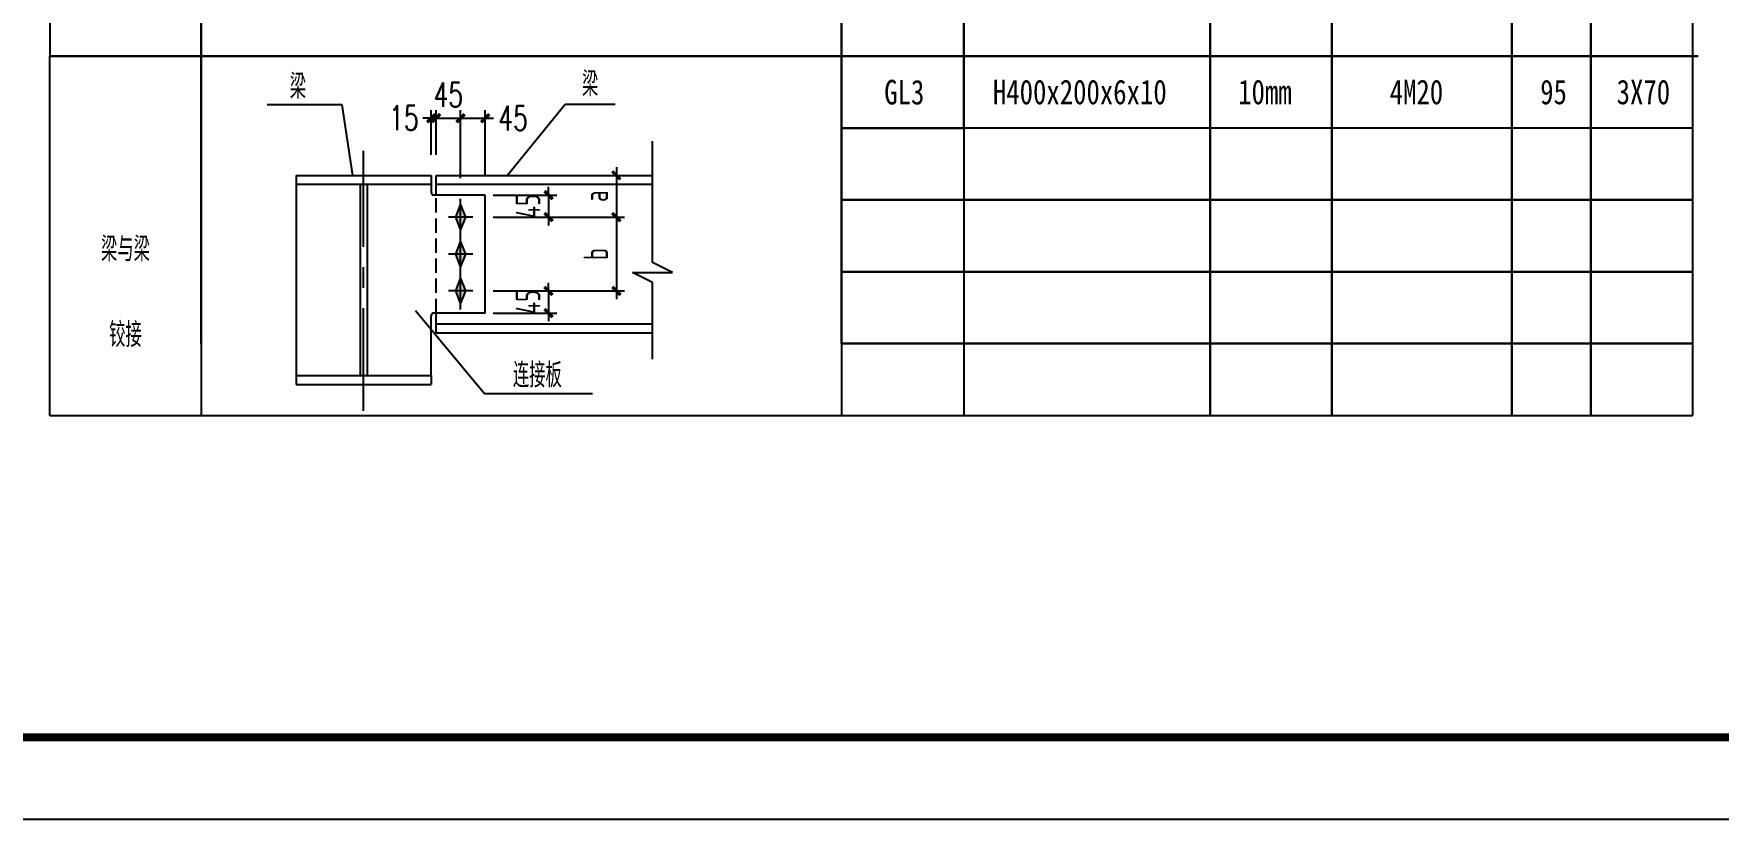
# Model space of a CAD drawing. Extents: x -32169 to 443031, y -120117 to 204739.
# Drawn here: x 400758 to 421327, y -13517 to -3933 of the extents above; entities that cross this region are included whole.
import ezdxf
from ezdxf.enums import TextEntityAlignment as Align

# ---------------------------------------------------------------- set-up
doc = ezdxf.new("R2010")
doc.units = 0
doc.header["$LTSCALE"] = 1000
doc.linetypes.add('CENTER', pattern=[2, 1.25, -0.25, 0.25, -0.25])
doc.linetypes.add('DASH', pattern=[0.35, 0.25, -0.1])
doc.layers.get('0').update_dxf_attribs({"linetype": 'CONTINUOUS'})
doc.layers.get('Defpoints').update_dxf_attribs({"linetype": 'CONTINUOUS'})
for name, color, linetype in [('cen', 1, 'CENTER'), ('DIM', 3, 'CONTINUOUS'), ('hide', 30, 'DASH'), ('note', 2, 'CONTINUOUS'), ('objs', 7, 'CONTINUOUS'), ('PUB_TEXT', 7, 'CONTINUOUS'), ('PUB_TITLE', 3, 'CONTINUOUS')]:
    doc.layers.add(name, color=color, linetype=linetype)
doc.styles.add('DIM-TEXT', font='tssdeng.shx', dxfattribs={"width": 0.7, "bigfont": 'tssdchn.shx'})
doc.styles.add('TSSD_Dimension', font='Tssdeng.shx', dxfattribs={"width": 0.7, "bigfont": 'hztxt.shx'})
doc.dimstyles.get("Standard").update_dxf_attribs({"dimtxt": 0.18, "dimasz": 0.18, "dimexe": 0.18, "dimexo": 0.0625, "dimgap": 0.09, "dimtad": 0, "dimtih": 1, "dimtoh": 1, "dimdec": 4, "dimzin": 0, "dimdsep": 46, "dimtxsty": 'Standard', "dimcen": 0.09, "dimadec": 0, "dimazin": 0, "dimtfac": 1, "dimtdec": 4, "dimtofl": 0, "dimtmove": 0, "dimatfit": 3, "dimfxl": 1, "dimtolj": 1, "dimtzin": 0, "dimarcsym": 0})
doc.dimstyles.new('TSSD_100_100', dxfattribs={"dimtxt": 300, "dimasz": 100, "dimexe": 100, "dimexo": 250, "dimgap": 100, "dimtad": 1, "dimdec": 0, "dimzin": 0, "dimdsep": 46, "dimtxsty": 'TSSD_Dimension', "dimblk": 'ARCHTICK', "dimblk1": 'ARCHTICK', "dimblk2": 'ARCHTICK', "dimcen": 0, "dimdle": 100, "dimclrt": 7, "dimadec": 0, "dimazin": 0, "dimtfac": 1, "dimtdec": 0, "dimtix": 1, "dimtmove": 2, "dimatfit": 3, "dimfxl": 1, "dimtolj": 1, "dimtzin": 0, "dimarcsym": 0})

# ---------------------------------------------------------------- blocks, each defined once
blk = doc.blocks.new('_ArchTick')
at = {"color": 0, "linetype": 'ByBlock', "const_width": 0.4}
blk.add_lwpolyline([(-0.5, -0.5), (0.5, 0.5)], dxfattribs=at)
blk = doc.blocks.new('*D1252')
at = {"layer": 'Defpoints', "color": 0}
for p in [(405671, -4964), (405611, -5661), (405671, -5661)]:
    blk.add_point(p, dxfattribs=at)
at = {"layer": 'DIM', "color": 0, "lineweight": -2}
for p, q in [((405611, -5411), (405611, -4864)), ((405671, -5411), (405671, -4864)), ((405611, -4964), (405511, -4964)), ((405611, -4964), (405671, -4964)), ((405671, -4964), (405771, -4964))]:
    blk.add_line(p, q, dxfattribs=at)
at = {"layer": 'DIM', "color": 0, "lineweight": -2, "xscale": 100, "yscale": 100, "zscale": 100}
blk.add_blockref('_ArchTick', (405611, -4964), dxfattribs=at)
at = {"layer": 'DIM', "color": 0, "lineweight": -2, "xscale": 100, "yscale": 100, "zscale": 100, "rotation": 180}
blk.add_blockref('_ArchTick', (405671, -4964), dxfattribs=at)
at = {"layer": 'DIM', "color": 7, "insert": (405278, -4960), "char_height": 300, "attachment_point": 5, "style": 'TSSD_Dimension'}
blk.add_mtext('\\A1;{\\Fromans.shx|c0;15}', dxfattribs=at)
blk = doc.blocks.new('*D1253')
at = {"layer": 'Defpoints', "color": 0}
for p in [(406441, -6171), (406759, -7071), (407872, -7071)]:
    blk.add_point(p, dxfattribs=at)
at = {"layer": 'DIM', "color": 0, "lineweight": -2}
for p, q in [((407872, -6071), (407872, -7171)), ((406691, -6171), (407972, -6171)), ((407009, -7071), (407972, -7071))]:
    blk.add_line(p, q, dxfattribs=at)
at = {"layer": 'DIM', "color": 0, "lineweight": -2, "xscale": 100, "yscale": 100, "zscale": 100}
for p, rotation in [((407872, -6171), 90), ((407872, -7071), 270)]:
    blk.add_blockref('_ArchTick', p, dxfattribs=dict(at, rotation=rotation))
at = {"layer": 'DIM', "color": 7, "insert": (407622, -6621), "char_height": 300, "attachment_point": 5, "rotation": 90, "style": 'TSSD_Dimension'}
blk.add_mtext('\\A1;b', dxfattribs=at)
blk = doc.blocks.new('*D1254')
at = {"layer": 'Defpoints', "color": 0}
for p in [(406120, -7071), (406120, -7341), (407044, -7341)]:
    blk.add_point(p, dxfattribs=at)
at = {"layer": 'DIM', "color": 0, "lineweight": -2}
for p, q in [((407044, -7071), (407044, -6971)), ((406370, -7071), (407144, -7071)), ((407044, -7071), (407044, -7341)), ((406370, -7341), (407144, -7341)), ((407044, -7341), (407044, -7441))]:
    blk.add_line(p, q, dxfattribs=at)
at = {"layer": 'DIM', "color": 0, "lineweight": -2, "xscale": 100, "yscale": 100, "zscale": 100}
for p, rotation in [((407044, -7071), 270), ((407044, -7341), 90)]:
    blk.add_blockref('_ArchTick', p, dxfattribs=dict(at, rotation=rotation))
at = {"layer": 'DIM', "color": 7, "insert": (406794, -7206), "char_height": 300, "attachment_point": 5, "rotation": 90, "style": 'TSSD_Dimension'}
blk.add_mtext('\\A1;45', dxfattribs=at)
blk = doc.blocks.new('*D1255')
at = {"layer": 'Defpoints', "color": 0}
for p in [(406441, -5661), (406441, -6171), (407872, -6171)]:
    blk.add_point(p, dxfattribs=at)
at = {"layer": 'DIM', "color": 0, "lineweight": -2}
for p, q in [((406691, -5661), (407972, -5661)), ((407872, -5561), (407872, -6271)), ((406691, -6171), (407972, -6171))]:
    blk.add_line(p, q, dxfattribs=at)
at = {"layer": 'DIM', "color": 0, "lineweight": -2, "xscale": 100, "yscale": 100, "zscale": 100}
for p, rotation in [((407872, -5661), 90), ((407872, -6171), 270)]:
    blk.add_blockref('_ArchTick', p, dxfattribs=dict(at, rotation=rotation))
at = {"layer": 'DIM', "color": 7, "insert": (407622, -5916), "char_height": 300, "attachment_point": 5, "rotation": 90, "style": 'TSSD_Dimension'}
blk.add_mtext('\\A1;a', dxfattribs=at)
blk = doc.blocks.new('*D1256')
at = {"layer": 'Defpoints', "color": 0}
for p in [(406120, -5901), (406120, -6171), (407044, -6171)]:
    blk.add_point(p, dxfattribs=at)
at = {"layer": 'DIM', "color": 0, "lineweight": -2}
for p, q in [((406370, -5901), (407144, -5901)), ((407044, -5901), (407044, -5801)), ((407044, -5901), (407044, -6171)), ((406370, -6171), (407144, -6171)), ((407044, -6171), (407044, -6271))]:
    blk.add_line(p, q, dxfattribs=at)
at = {"layer": 'DIM', "color": 0, "lineweight": -2, "xscale": 100, "yscale": 100, "zscale": 100}
for p, rotation in [((407044, -5901), 270), ((407044, -6171), 90)]:
    blk.add_blockref('_ArchTick', p, dxfattribs=dict(at, rotation=rotation))
at = {"layer": 'DIM', "color": 7, "insert": (406794, -6036), "char_height": 300, "attachment_point": 5, "rotation": 90, "style": 'TSSD_Dimension'}
blk.add_mtext('\\A1;45', dxfattribs=at)
blk = doc.blocks.new('*D1257')
at = {"layer": 'Defpoints', "color": 0}
for p in [(406271, -4964), (405971, -5946), (406271, -5901)]:
    blk.add_point(p, dxfattribs=at)
at = {"layer": 'DIM', "color": 0, "lineweight": -2}
for p, q in [((405971, -5696), (405971, -4864)), ((406271, -5651), (406271, -4864)), ((405871, -4964), (406371, -4964))]:
    blk.add_line(p, q, dxfattribs=at)
at = {"layer": 'DIM', "color": 0, "lineweight": -2, "xscale": 100, "yscale": 100, "zscale": 100, "rotation": 180}
blk.add_blockref('_ArchTick', (405971, -4964), dxfattribs=at)
at = {"layer": 'DIM', "color": 0, "lineweight": -2, "xscale": 100, "yscale": 100, "zscale": 100}
blk.add_blockref('_ArchTick', (406271, -4964), dxfattribs=at)
at = {"layer": 'DIM', "color": 7, "insert": (406611, -4964), "char_height": 300, "attachment_point": 5, "style": 'TSSD_Dimension'}
blk.add_mtext('\\A1;{\\Fromans.shx|c0;45}', dxfattribs=at)
blk = doc.blocks.new('*D1258')
at = {"layer": 'Defpoints', "color": 0}
for p in [(405971, -4964), (405671, -5661), (405971, -5946)]:
    blk.add_point(p, dxfattribs=at)
at = {"layer": 'DIM', "color": 0, "lineweight": -2}
for p, q in [((405671, -5411), (405671, -4864)), ((405971, -5696), (405971, -4864)), ((405571, -4964), (406071, -4964))]:
    blk.add_line(p, q, dxfattribs=at)
at = {"layer": 'DIM', "color": 0, "lineweight": -2, "xscale": 100, "yscale": 100, "zscale": 100, "rotation": 180}
blk.add_blockref('_ArchTick', (405671, -4964), dxfattribs=at)
at = {"layer": 'DIM', "color": 0, "lineweight": -2, "xscale": 100, "yscale": 100, "zscale": 100}
blk.add_blockref('_ArchTick', (405971, -4964), dxfattribs=at)
at = {"layer": 'DIM', "color": 7, "insert": (405821, -4677), "char_height": 300, "attachment_point": 5, "style": 'TSSD_Dimension'}
blk.add_mtext('\\A1;{\\Fromans.shx|c0;45}', dxfattribs=at)

msp = doc.modelspace()

# ---------------------------------------------------------------- hatches: boundary and pattern name
h = msp.add_hatch(color=256)
h.paths.add_polyline_path([(405911.00771, -6171.1358), (405971.00771, -6021.1358), (406031.00771, -6171.1358), (405971.00771, -6321.1358)])
edge = h.paths.add_edge_path()
edge.add_line((406121.00771, -6171.1358), (405821.00771, -6171.1358))
h = msp.add_hatch(color=256)
h.paths.add_polyline_path([(405911.00771, -6621.1358), (405971.00771, -6471.1358), (406031.00771, -6621.1358), (405971.00771, -6771.1358)])
edge = h.paths.add_edge_path()
edge.add_line((406121.00771, -6621.1358), (405821.00771, -6621.1358))
h = msp.add_hatch(color=256)
h.paths.add_polyline_path([(405911.00771, -7071.1358), (405971.00771, -6921.1358), (406031.00771, -7071.1358), (405971.00771, -7221.1358)])
edge = h.paths.add_edge_path()
edge.add_line((406121.00771, -7071.1358), (405821.00771, -7071.1358))

# ---------------------------------------------------------------- linework, layer by layer
for p, q in [((405911.00771, -6171.1358), (405971.00771, -6021.1358)), ((405971.00771, -6021.1358), (406031.00771, -6171.1358)), ((405971.00771, -6321.1358), (405911.00771, -6171.1358)), ((406031.00771, -6171.1358), (405971.00771, -6321.1358)), ((405911.00771, -6621.1358), (405971.00771, -6471.1358)), ((405971.00771, -6471.1358), (406031.00771, -6621.1358)), ((405971.00771, -6771.1358), (405911.00771, -6621.1358)), ((406031.00771, -6621.1358), (405971.00771, -6771.1358)), ((405911.00771, -7071.1358), (405971.00771, -6921.1358)), ((405971.00771, -6921.1358), (406031.00771, -7071.1358)), ((405971.00771, -7221.1358), (405911.00771, -7071.1358)), ((406031.00771, -7071.1358), (405971.00771, -7221.1358))]:
    msp.add_line(p, q)
at = {"layer": 'cen'}
for p, q in [((404786.00771, -8532.3209), (404786.00771, -5361.1358)), ((405971.00771, -6396.1358), (405971.00771, -5946.1358)), ((406121.00771, -6171.1358), (405821.00771, -6171.1358)), ((405971.00771, -6846.1358), (405971.00771, -6396.1358)), ((406121.00771, -6621.1358), (405821.00771, -6621.1358)), ((405971.00771, -7296.1358), (405971.00771, -6846.1358)), ((406121.00771, -7071.1358), (405821.00771, -7071.1358))]:
    msp.add_line(p, q, dxfattribs=at)
at = {"layer": 'DIM'}
for p, q in [((421013.07358, 7539.85104), (421013.07358, -8590.85911)), ((400955.68775, 7269.05844), (400955.68775, -4207.97252)), ((402801.92366, 7269.05844), (402801.92366, -4207.97252)), ((402801.92366, -4207.97252), (402801.92366, 7269.05844)), ((410621.37315, -4207.97252), (410621.37315, 7269.05844)), ((410621.37315, 7269.05844), (410621.37315, -4207.97252)), ((410621.37315, 6392.48112), (410621.37315, -4207.97252)), ((412116.11839, -4207.97252), (412116.11839, 6392.48112)), ((412116.11839, 6392.48112), (412116.11839, -4207.97252)), ((415124.10545, -4207.97252), (415124.10545, 6392.48112)), ((415124.10545, 6392.48112), (415124.10545, -4207.97252)), ((416606.67354, 6392.48112), (416606.67354, -4207.97252)), ((416606.67354, -4207.97252), (416606.67354, 6392.48112)), ((418806.31483, -4207.97252), (418806.31483, 6392.48112)), ((418806.31483, 6392.48112), (418806.31483, -4207.97252)), ((419771.60621, 6392.48112), (419771.60621, -4207.97252)), ((419771.60621, -4207.97252), (419771.60621, 6392.48112)), ((410621.37315, 1062.72511), (410621.37315, -4207.97252)), ((412116.11839, -2927.20961), (412116.11839, -4237.50171)), ((412116.11839, -4237.50171), (412116.11839, -3597.12026)), ((410621.37315, -4207.97252), (410621.37315, -3937.17992)), ((412116.11839, -4207.97252), (412116.11839, -3937.17992)), ((412116.11839, -3937.17992), (412116.11839, -4207.97252)), ((400955.68775, -4207.97252), (421081.05055, -4207.97252)), ((400955.68775, -4207.97252), (421081.05055, -4207.97252)), ((402801.92366, -4207.97252), (400955.68775, -4207.97252)), ((400955.68775, -4207.97252), (402801.92366, -4207.97252)), ((400955.68775, -4207.97252), (402801.92366, -4207.97252)), ((400955.68775, -4207.97252), (412116.11839, -4207.97252)), ((400955.68775, -8590.85911), (400955.68775, -4207.97252)), ((402801.92366, -4207.97252), (400955.68775, -4207.97252)), ((402801.92366, -4207.97252), (400955.68775, -4207.97252)), ((402801.92366, -4207.97252), (410621.37315, -4207.97252)), ((402801.92366, -4207.97252), (410621.37315, -4207.97252)), ((410621.37315, -4207.97252), (402801.92366, -4207.97252)), ((412116.11839, -4207.97252), (402801.92366, -4207.97252)), ((402801.92366, -4207.97252), (412116.11839, -4207.97252)), ((412116.11839, -4207.97252), (402801.92366, -4207.97252)), ((412116.11839, -4207.97252), (402801.92366, -4207.97252)), ((412116.11839, -4207.97252), (402801.92366, -4207.97252)), ((402801.92366, -4207.97252), (412116.11839, -4207.97252)), ((402801.92366, -7714.28179), (402801.92366, -4207.97252)), ((402801.92366, -4207.97252), (402801.92366, -7714.28179)), ((410621.37315, -4207.97252), (402801.92366, -4207.97252)), ((410621.37315, -4207.97252), (402801.92366, -4207.97252)), ((402801.92366, -7714.28179), (402801.92366, -4207.97252)), ((402801.92366, -4207.97252), (402801.92366, -7714.28179)), ((402801.92366, -4207.97252), (402801.92366, -8590.85911)), ((402801.92366, -4207.97252), (415124.10545, -4207.97252)), ((421013.07358, -4207.97252), (410621.37315, -4207.97252)), ((421013.07358, -4207.97252), (410621.37315, -4207.97252)), ((421013.07358, -4207.97252), (410621.37315, -4207.97252)), ((412116.11839, -4207.97252), (410621.37315, -4207.97252)), ((410621.37315, -4207.97252), (412116.11839, -4207.97252)), ((412116.11839, -4207.97252), (410621.37315, -4207.97252)), ((410621.37315, -4207.97252), (410621.37315, -5084.54984)), ((410621.37315, -4207.97252), (410621.37315, -7714.28179)), ((410621.37315, -4207.97252), (421013.07358, -4207.97252)), ((412116.11839, -4207.97252), (410621.37315, -4207.97252)), ((410621.37315, -4207.97252), (412116.11839, -4207.97252)), ((412116.11839, -4207.97252), (410621.37315, -4207.97252)), ((410621.37315, -4207.97252), (412116.11839, -4207.97252)), ((412116.11839, -4207.97252), (410621.37315, -4207.97252)), ((412116.11839, -4207.97252), (410621.37315, -4207.97252)), ((410621.37315, -4207.97252), (412116.11839, -4207.97252)), ((412116.11839, -4207.97252), (410621.37315, -4207.97252)), ((410621.37315, -4207.97252), (412116.11839, -4207.97252)), ((410621.37315, -4207.97252), (410621.37315, -5084.54984)), ((410621.37315, -4207.97252), (410621.37315, -7714.28179)), ((410621.37315, -7714.28179), (410621.37315, -4207.97252)), ((410621.37315, -4207.97252), (410621.37315, -8590.85911)), ((421013.07358, -4207.97252), (410621.37315, -4207.97252)), ((412200.48216, -4207.97252), (410705.73692, -4207.97252)), ((421081.05055, -4207.97252), (410705.73692, -4207.97252)), ((412116.11839, -5084.54984), (412116.11839, -4207.97252)), ((412116.11839, -4207.97252), (412116.11839, -5084.54984)), ((412116.11839, -4207.97252), (412116.11839, -8590.85911)), ((412116.11839, -4207.97252), (412116.11839, -5084.54984)), ((412116.11839, -5084.54984), (412116.11839, -4207.97252)), ((412116.11839, -4207.97252), (415124.10545, -4207.97252)), ((415124.10545, -4207.97252), (412116.11839, -4207.97252)), ((412116.11839, -4207.97252), (415124.10545, -4207.97252)), ((415124.10545, -4207.97252), (412116.11839, -4207.97252)), ((415124.10545, -4207.97252), (412116.11839, -4207.97252)), ((412116.11839, -4207.97252), (415124.10545, -4207.97252)), ((415124.10545, -4207.97252), (412116.11839, -4207.97252)), ((412116.11839, -4207.97252), (415124.10545, -4207.97252)), ((415124.10545, -4207.97252), (412116.11839, -4207.97252)), ((412116.11839, -4207.97252), (415124.10545, -4207.97252)), ((415124.10545, -4207.97252), (412116.11839, -4207.97252)), ((415124.10545, -4207.97252), (412116.11839, -4207.97252)), ((412116.11839, -4207.97252), (415124.10545, -4207.97252)), ((415124.10545, -4207.97252), (412116.11839, -4207.97252)), ((412116.11839, -4207.97252), (415124.10545, -4207.97252)), ((415124.10545, -4207.97252), (412116.11839, -4207.97252)), ((412116.11839, -4207.97252), (415124.10545, -4207.97252)), ((412116.11839, -4237.50171), (412116.11839, -4444.16838)), ((416606.67354, -4207.97252), (415124.10545, -4207.97252)), ((415124.10545, -5084.54984), (415124.10545, -4207.97252)), ((415124.10545, -4207.97252), (415124.10545, -5084.54984)), ((416606.67354, -4207.97252), (415124.10545, -4207.97252)), ((415124.10545, -4207.97252), (416606.67354, -4207.97252)), ((415124.10545, -4207.97252), (415124.10545, -8590.85911)), ((415124.10545, -8590.85911), (415124.10545, -4207.97252)), ((415124.10545, -4207.97252), (415124.10545, -8590.85911)), ((415124.10545, -5084.54984), (415124.10545, -4207.97252)), ((415124.10545, -4207.97252), (415124.10545, -5084.54984)), ((416606.67354, -4207.97252), (415124.10545, -4207.97252)), ((415124.10545, -4207.97252), (416606.67354, -4207.97252)), ((418806.31483, -4207.97252), (416606.67354, -4207.97252)), ((418806.31483, -4207.97252), (416606.67354, -4207.97252)), ((416606.67354, -4207.97252), (418806.31483, -4207.97252)), ((416606.67354, -4207.97252), (416606.67354, -5084.54984)), ((416606.67354, -5084.54984), (416606.67354, -4207.97252)), ((416606.67354, -8590.85911), (416606.67354, -4207.97252)), ((416606.67354, -4207.97252), (416606.67354, -8590.85911)), ((416606.67354, -8590.85911), (416606.67354, -4207.97252)), ((418806.31483, -4207.97252), (416606.67354, -4207.97252)), ((416606.67354, -4207.97252), (418806.31483, -4207.97252)), ((416606.67354, -4207.97252), (416606.67354, -5084.54984)), ((416606.67354, -5084.54984), (416606.67354, -4207.97252)), ((418806.31483, -5084.54984), (418806.31483, -4207.97252)), ((418806.31483, -4207.97252), (418806.31483, -5084.54984)), ((419771.60621, -4207.97252), (418806.31483, -4207.97252)), ((418806.31483, -4207.97252), (419771.60621, -4207.97252)), ((419771.60621, -4207.97252), (418806.31483, -4207.97252)), ((418806.31483, -4207.97252), (418806.31483, -8590.85911)), ((418806.31483, -8590.85911), (418806.31483, -4207.97252)), ((418806.31483, -4207.97252), (418806.31483, -8590.85911)), ((418806.31483, -5084.54984), (418806.31483, -4207.97252)), ((418806.31483, -4207.97252), (418806.31483, -5084.54984)), ((419771.60621, -4207.97252), (418806.31483, -4207.97252)), ((418806.31483, -4207.97252), (419771.60621, -4207.97252)), ((421013.07358, -4207.97252), (419771.60621, -4207.97252)), ((421013.07358, -4207.97252), (419771.60621, -4207.97252)), ((419771.60621, -4207.97252), (421013.07358, -4207.97252)), ((419771.60621, -4207.97252), (419771.60621, -5084.54984)), ((419771.60621, -5084.54984), (419771.60621, -4207.97252)), ((419771.60621, -8590.85911), (419771.60621, -4207.97252)), ((419771.60621, -4207.97252), (419771.60621, -8590.85911)), ((419771.60621, -8590.85911), (419771.60621, -4207.97252)), ((421013.07358, -4207.97252), (419771.60621, -4207.97252)), ((419771.60621, -4207.97252), (421013.07358, -4207.97252)), ((419771.60621, -4207.97252), (419771.60621, -5084.54984)), ((419771.60621, -5084.54984), (419771.60621, -4207.97252)), ((404523.42712, -4799.50248), (403607.38799, -4799.50248)), ((407247.90837, -4793.26161), (407857.96105, -4793.26161)), ((412116.11839, -5084.54984), (410621.37315, -5084.54984)), ((410621.37315, -5084.54984), (410621.37315, -5961.12716)), ((410621.37315, -5084.54984), (410621.37315, -5961.12716)), ((410621.37315, -5084.54984), (412116.11839, -5084.54984)), ((421013.07358, -5084.54984), (410621.37315, -5084.54984)), ((408313.89234, -6724.6358), (408313.89234, -5244.68229)), ((410621.37315, -5961.12716), (421013.07358, -5961.12716)), ((421013.07358, -5961.12716), (410621.37315, -5961.12716)), ((410621.37315, -5961.12716), (410621.37315, -6837.70447)), ((408556.89234, -6846.1358), (408313.89234, -6724.6358)), ((408313.89234, -6967.6358), (408070.89234, -6846.1358)), ((408070.89234, -6846.1358), (408556.89234, -6846.1358)), ((408313.89234, -7902.06503), (408313.89234, -6967.6358)), ((410621.37315, -6837.70447), (421013.07358, -6837.70447)), ((421013.07358, -6837.70447), (410621.37315, -6837.70447)), ((416606.67354, -6837.70447), (416606.67354, -7714.28179)), ((416606.67354, -7714.28179), (416606.67354, -6837.70447)), ((418806.31483, -7714.28179), (418806.31483, -6837.70447)), ((418806.31483, -6837.70447), (418806.31483, -7714.28179)), ((419771.60621, -6837.70447), (419771.60621, -7714.28179)), ((419771.60621, -7714.28179), (419771.60621, -6837.70447)), ((405419.57361, -7309.15971), (406261.58484, -8323.81401)), ((421013.07358, -7714.28179), (410621.37315, -7714.28179)), ((410621.37315, -7714.28179), (421013.07358, -7714.28179)), ((416606.67354, -7714.28179), (416606.67354, -8590.85911)), ((416606.67354, -8590.85911), (416606.67354, -7714.28179)), ((418806.31483, -8590.85911), (418806.31483, -7714.28179)), ((418806.31483, -7714.28179), (418806.31483, -8590.85911)), ((419771.60621, -7714.28179), (419771.60621, -8590.85911)), ((419771.60621, -8590.85911), (419771.60621, -7714.28179)), ((406261.58484, -8323.81401), (407581.56206, -8323.81401)), ((400955.68775, -8590.85911), (421013.07358, -8590.85911)), ((410621.37315, -8590.85911), (421013.07358, -8590.85911)), ((410621.37315, -8590.85911), (421013.07358, -8590.85911))]:
    msp.add_line(p, q, dxfattribs=at)
at = {"layer": 'hide', "ltscale": 0.7}
msp.add_line((405671.00771, -7341.1358), (405671.00771, -5901.1358), dxfattribs=at)
at = {"layer": 'objs'}
for p, q in [((403961.00771, -5661.1358), (405611.00771, -5661.1358)), ((403961.00771, -5661.1358), (403961.00771, -8211.1358)), ((405611.00771, -5661.1358), (405611.00771, -5871.1358)), ((405671.00771, -5901.1358), (405671.00771, -5661.1358)), ((405671.00771, -5661.1358), (408313.89234, -5661.1358)), ((403961.00771, -5769.1358), (405611.00771, -5769.1358)), ((404744.00771, -5769.1358), (404744.00771, -8103.1358)), ((404828.00771, -5769.1358), (404828.00771, -8103.1358)), ((406271.00771, -5901.1358), (405641.00771, -5901.1358)), ((405671.00771, -5769.1358), (408313.89234, -5769.1358)), ((406271.00771, -7341.1358), (406271.00771, -5901.1358)), ((405611.00771, -8103.1358), (405611.00771, -7371.1358)), ((406271.00771, -7341.1358), (405641.00771, -7341.1358)), ((405671.00771, -7581.1358), (405671.00771, -7341.1358)), ((405671.00771, -7473.1358), (408313.89234, -7473.1358)), ((405671.00771, -7581.1358), (408313.89234, -7581.1358)), ((403961.00771, -8103.1358), (403961.00771, -8211.1358)), ((403961.00771, -8103.1358), (405611.00771, -8103.1358)), ((403961.00771, -8211.1358), (405611.00771, -8211.1358)), ((405611.00771, -8103.1358), (405611.00771, -8211.1358))]:
    msp.add_line(p, q, dxfattribs=at)
for centre, start, end in [((405641.00771, -5871.1358), 180, 270), ((405641.00771, -7371.1358), 90, 180)]:
    msp.add_arc(centre, 30, start, end, dxfattribs=at)
at = {"layer": 'PUB_TITLE'}
msp.add_lwpolyline([(383630.54765, -13516.90179), (443030.54765, -13516.90179), (443030.54765, 28483.09821), (383630.54765, 28483.09821)], close=True, dxfattribs=at)
at = {"layer": 'PUB_TITLE', "const_width": 100}
msp.add_lwpolyline([(386130.54765, -12516.90179), (442030.54765, -12516.90179), (442030.54765, 27483.09821), (386130.54765, 27483.09821)], close=True, dxfattribs=at)

# ---------------------------------------------------------------- texts
at = {"layer": 'note', "color": 0, "width": 0.8}
for s, p in [('GL3', (411388.09524, -4646.26118)), ('H400x200x6x10', (413530.99786, -4646.26118)), ('10mm', (415791.23101, -4646.26118)), ('4M20', (417641.19841, -4646.26118)), ('95', (419315.52646, -4646.26118)), ('3X70', (420412.17748, -4646.26118))]:
    msp.add_text(s, height=300, dxfattribs=at).set_placement(p, align=Align.MIDDLE)
at = {"layer": 'PUB_TEXT', "style": 'DIM-TEXT', "width": 0.7}
for s, p in [('梁', (403984.09559, -4561.52747)), ('梁', (407552.93471, -4532.35743)), ('梁与梁', (401878.8057, -6547.14687)), ('铰接', (401878.8057, -7588.71525)), ('连接板', (406907.79503, -8083.45669))]:
    msp.add_text(s, height=300, dxfattribs=at).set_placement(p, align=Align.MIDDLE)

# ---------------------------------------------------------------- dimensions: what is measured, and where the dimension line sits
at = {"layer": 'DIM'}
for base, p1, p2, text, picture, middle in [((405971.00771, -4964.34844), (405671.00771, -5661.1358), (405971.00771, -5946.1358), '{\\Fromans.shx|c0;45}', '*D1258', (405821.00771, -4677.48309)), ((405671.00771, -4964.34844), (405611.00771, -5661.1358), (405671.00771, -5661.1358), '{\\Fromans.shx|c0;15}', '*D1252', (405277.50798, -4960.17816)), ((406271.00771, -4964.34844), (405971.00771, -5946.1358), (406271.00771, -5901.1358), '{\\Fromans.shx|c0;45}', '*D1257', (406611.49778, -4964.34844))]:
    dim = msp.add_linear_dim(base=base, p1=p1, p2=p2, text=text, dimstyle='TSSD_100_100', dxfattribs=at)
    dim.commit()
    dim.dimension.update_dxf_attribs({"geometry": picture, "text_midpoint": middle, "dimtype": 160})
for base, p1, p2, text, picture, middle in [((407872.05959, -6171.1358), (406440.80478, -5661.1358), (406440.80478, -6171.1358), 'a', '*D1255', (407622.05959, -5916.1358)), ((407044.18313, -6171.1358), (406119.93834, -5901.1358), (406119.93834, -6171.1358), '45', '*D1256', (406794.18313, -6036.1358)), ((407872.05959, -7071.1358), (406440.80478, -6171.1358), (406758.72633, -7071.1358), 'b', '*D1253', (407622.05959, -6621.1358)), ((407044.18313, -7341.1358), (406119.93834, -7071.1358), (406119.93834, -7341.1358), '45', '*D1254', (406794.18313, -7206.1358))]:
    dim = msp.add_linear_dim(base=base, p1=p1, p2=p2, angle=90, text=text, dimstyle='TSSD_100_100', dxfattribs=at)
    dim.commit()
    dim.dimension.update_dxf_attribs({"geometry": picture, "text_midpoint": middle})

# ---------------------------------------------------------------- leaders
for points in [[(404652.71922, -5661.1358), (404523.42712, -4799.50248)], [(406538.77301, -5661.1358), (407247.90837, -4793.26161)]]:
    msp.add_leader(points, dimstyle='Standard', dxfattribs=at)

doc.saveas('drawing.dxf')
